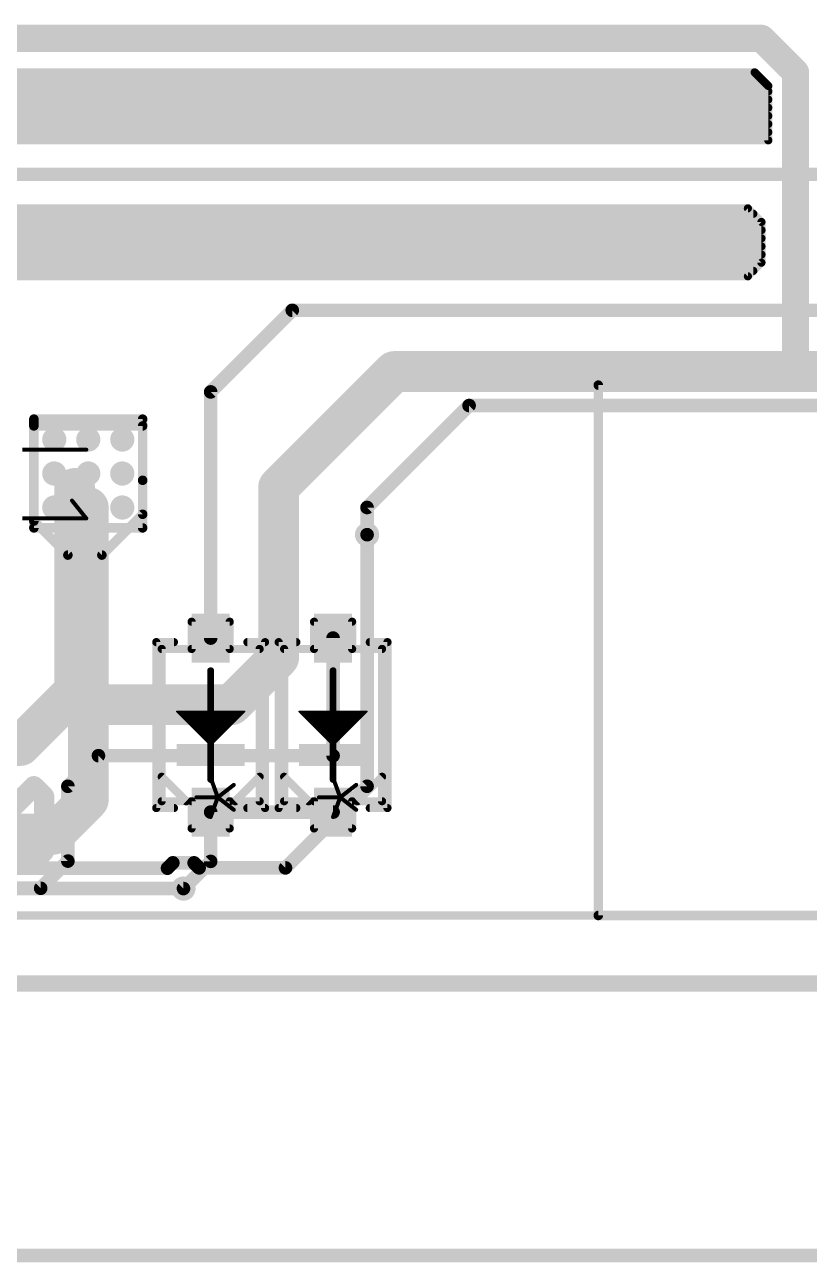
# Model space of a CAD drawing. Extents: x -5 to 103, y -6 to 58.
# Drawn here: x 62.95 to 77.6, y -6.48 to 16.64 of the extents above; entities that cross this region are included whole.
import ezdxf

# ---------------------------------------------------------------- set-up
doc = ezdxf.new("R2010")
doc.units = 0
for name, color, linetype in [('1', 12, 'CONTINUOUS'), ('16', 132, 'CONTINUOUS'), ('18', 110, 'CONTINUOUS'), ('20', 31, 'CONTINUOUS'), ('21', 40, 'CONTINUOUS'), ('23', 53, 'CONTINUOUS'), ('25', 40, 'CONTINUOUS'), ('41', 12, 'CONTINUOUS'), ('51', 254, 'CONTINUOUS')]:
    doc.layers.add(name, color=color, linetype=linetype)

# ---------------------------------------------------------------- blocks, each defined once
blk = doc.blocks.new('RECT')
blk.add_solid([(-0.5, -0.5), (0.5, -0.5), (-0.5, 0.5), (0.5, 0.5)])
blk = doc.blocks.new('ROUNDV')
at = {"const_width": 0.5}
blk.add_lwpolyline([(0, -0.25, 1), (0, 0.25, 1), (0, -0.25)], format="xyb", dxfattribs=at)

msp = doc.modelspace()

# ---------------------------------------------------------------- linework, layer by layer
at = {"layer": '1'}
for points, const_width in [([(49.657, 16.383), (76.708, 16.383)], 0.508), ([(76.708, 16.383), (77.343, 15.748)], 0.508), ([(55.626, 13.843), (78.0225, 13.843)], 0.254), ([(66.421, 9.779), (67.945, 11.303)], 0.254), ([(67.945, 11.303), (78.74, 11.303)], 0.254), ([(67.691, 8.001), (69.85, 10.16)], 0.762), ([(69.85, 10.16), (77.216, 10.16)], 0.762), ([(77.216, 10.16), (79.9421, 10.16)], 0.762), ([(73.66, 0), (73.66, 9.906)], 0.1778), ([(73.66, 9.906), (92.456, 9.906)], 0.1778), ([(66.421, 5.1816), (66.421, 9.779)], 0.254), ([(69.342, 7.62), (71.247, 9.525)], 0.254), ([(71.247, 9.525), (80.518, 9.525)], 0.254), ([(65.151, 9.271), (63.119, 9.271)], 0.1778), ([(63.119, 9.271), (63.119, 9.144)], 0.1778), ([(65.151, 7.239), (65.151, 9.271)], 0.1778), ([(63.119, 9.144), (63.119, 7.239)], 0.1778), ([(63.881, 4.191), (63.881, 7.9756)], 0.762), ([(67.691, 4.8188), (67.691, 8.001)], 0.762), ([(69.342, 7.112), (69.342, 7.62)], 0.254), ([(63.119, 7.239), (65.151, 7.239)], 0.1778), ([(66.8092, 3.937), (67.691, 4.8188)], 0.762), ([(68.707, 5.1816), (68.707, 2.9845)], 0.254), ([(63.627, 3.937), (63.881, 4.191)], 0.762), ([(62.865, 3.175), (63.627, 3.937)], 0.762), ([(63.627, 3.937), (66.8092, 3.937)], 0.762), ([(60.963, 3.175), (62.865, 3.175)], 0.762), ([(63.754, 2.413), (64.3255, 2.9845)], 0.254), ([(64.3255, 2.9845), (68.707, 2.9845)], 0.254), ([(62.484, 1.778), (63.119, 2.413)], 0.381), ([(63.119, 2.413), (63.3095, 2.2225)], 0.381), ([(63.3095, 2.2225), (63.3095, 1.2001)], 0.381), ([(63.754, 2.413), (63.754, 1.016)], 0.254), ([(66.421, 1.9304), (68.707, 1.9304)], 0.254), ([(66.421, 1.9304), (66.421, 1.0104)], 0.254), ([(63.3095, 1.2001), (63.0619, 0.9525)], 0.381), ([(63.0619, 0.9525), (60.5155, 0.9525)], 0.381), ([(63.754, 1.016), (63.246, 0.508)], 0.254), ([(66.421, 1.0104), (65.913, 0.5024)], 0.254), ([(63.246, 0.508), (60.6996, 0.508)], 0.254), ([(101.6, 0), (73.66, 0)], 0.1778), ([(-5.08, -6.35), (102.87, -6.35)], 0.254)]:
    msp.add_lwpolyline(points, dxfattribs=dict(at, const_width=const_width))
for points, const_width in [([(76.7978, 16.4728, 1), (76.6182, 16.2932)], 0.254), ([(76.708, 16.256, 1), (76.708, 16.51)], 0.254), ([(77.2532, 15.6582, 1), (77.4328, 15.8378)], 0.254), ([(67.945, 11.3665, 1), (67.945, 11.2395)], 0.127), ([(67.9899, 11.2581, 1), (67.9001, 11.3479)], 0.127), ([(69.85, 10.3505, 1), (69.85, 9.9695)], 0.381), ([(69.9847, 10.0253, 1), (69.7153, 10.2947)], 0.381), ([(77.216, 10.3505, 1), (77.216, 9.9695)], 0.381), ([(77.216, 9.9695, 1), (77.216, 10.3505)], 0.381), ([(73.7044, 9.906, 1), (73.6155, 9.906)], 0.0889), ([(73.66, 9.9505, 1), (73.66, 9.8616)], 0.0889), ([(66.4845, 9.779, 1), (66.3575, 9.779)], 0.127), ([(66.3761, 9.8239, 1), (66.4659, 9.7341)], 0.127), ([(71.247, 9.5885, 1), (71.247, 9.4615)], 0.127), ([(71.2919, 9.4801, 1), (71.2021, 9.5699)], 0.127), ([(63.119, 9.3155, 1), (63.119, 9.2266)], 0.0889), ([(63.1634, 9.271, 1), (63.0746, 9.271)], 0.0889), ([(65.1954, 9.271, 1), (65.1065, 9.271)], 0.0889), ([(65.151, 9.2266, 1), (65.151, 9.3155)], 0.0889), ([(63.1634, 9.144, 1), (63.0746, 9.144)], 0.0889), ([(63.0746, 9.144, 1), (63.1634, 9.144)], 0.0889), ([(64.0715, 7.9756, 1), (63.6905, 7.9756)], 0.381), ([(67.8815, 8.001, 1), (67.5005, 8.001)], 0.381), ([(67.5563, 8.1357, 1), (67.8257, 7.8663)], 0.381), ([(69.4055, 7.62, 1), (69.2785, 7.62)], 0.127), ([(69.2971, 7.6649, 1), (69.3869, 7.5751)], 0.127), ([(63.119, 7.2835, 1), (63.119, 7.1946)], 0.0889), ([(63.0746, 7.239, 1), (63.1634, 7.239)], 0.0889), ([(65.1065, 7.239, 1), (65.1954, 7.239)], 0.0889), ([(65.151, 7.1946, 1), (65.151, 7.2835)], 0.0889), ([(69.2785, 7.112, 1), (69.4055, 7.112)], 0.127), ([(66.3575, 5.1816, 1), (66.4845, 5.1816)], 0.127), ([(67.8257, 4.6841, 1), (67.5563, 4.9535)], 0.381), ([(68.7705, 5.1816, 1), (68.6435, 5.1816)], 0.127), ([(67.5005, 4.8188, 1), (67.8815, 4.8188)], 0.381), ([(64.0157, 4.0563, 1), (63.7463, 4.3257)], 0.381), ([(63.627, 4.1275, 1), (63.627, 3.7465)], 0.381), ([(63.4923, 4.0717, 1), (63.7617, 3.8023)], 0.381), ([(63.7617, 3.8023, 1), (63.4923, 4.0717)], 0.381), ([(63.6905, 4.191, 1), (64.0715, 4.191)], 0.381), ([(66.6745, 4.0717, 1), (66.9439, 3.8023)], 0.381), ([(66.8092, 3.7465, 1), (66.8092, 4.1275)], 0.381), ([(62.7303, 3.3097, 1), (62.9997, 3.0403)], 0.381), ([(62.865, 2.9845, 1), (62.865, 3.3655)], 0.381), ([(64.3255, 3.048, 1), (64.3255, 2.921)], 0.127), ([(64.3704, 2.9396, 1), (64.2806, 3.0294)], 0.127), ([(68.6435, 2.9845, 1), (68.7705, 2.9845)], 0.127), ([(68.707, 2.921, 1), (68.707, 3.048)], 0.127), ([(63.1864, 2.4804, 1), (63.0516, 2.3456)], 0.1905), ([(63.1864, 2.3456, 1), (63.0516, 2.4804)], 0.1905), ([(63.4047, 2.2225, 1), (63.2142, 2.2225)], 0.1905), ([(63.2421, 2.1551, 1), (63.3769, 2.2899)], 0.1905), ([(63.8175, 2.413, 1), (63.6905, 2.413)], 0.127), ([(63.7091, 2.4579, 1), (63.7989, 2.3681)], 0.127), ([(66.421, 1.9939, 1), (66.421, 1.8669)], 0.127), ([(66.4845, 1.9304, 1), (66.3575, 1.9304)], 0.127), ([(68.707, 1.8669, 1), (68.707, 1.9939)], 0.127), ([(63.3769, 1.1328, 1), (63.2421, 1.2675)], 0.1905), ([(63.2142, 1.2001, 1), (63.4047, 1.2001)], 0.1905), ([(62.9945, 1.0199, 1), (63.1292, 0.8851)], 0.1905), ([(63.0619, 0.8573, 1), (63.0619, 1.0477)], 0.1905), ([(63.6905, 1.016, 1), (63.8175, 1.016)], 0.127), ([(63.7989, 0.9711, 1), (63.7091, 1.0609)], 0.127), ([(66.3575, 1.0104, 1), (66.4845, 1.0104)], 0.127), ([(66.4659, 0.9655, 1), (66.3761, 1.0553)], 0.127), ([(63.2011, 0.5529, 1), (63.2909, 0.4631)], 0.127), ([(63.246, 0.4445, 1), (63.246, 0.5715)], 0.127), ([(65.8681, 0.5473, 1), (65.9579, 0.4575)], 0.127), ([(73.66, 0.0445, 1), (73.66, -0.0445)], 0.0889), ([(73.6155, 0, 1), (73.7044, 0)], 0.0889)]:
    msp.add_lwpolyline(points, format="xyb", dxfattribs=dict(at, const_width=const_width))
at = {"layer": '16'}
for points, const_width in [([(77.343, 15.748), (77.343, 10.287)], 0.508), ([(77.343, 10.287), (77.216, 10.16)], 0.508), ([(63.119, 9.144), (63.119, 7.366)], 0.1778), ([(65.151, 9.144), (63.119, 9.144)], 0.1778), ([(65.151, 8.128), (65.151, 9.144)], 0.1778), ([(65.151, 7.493), (65.151, 8.128)], 0.1778), ([(64.135, 7.62), (64.135, 2.159)], 0.762), ([(63.119, 7.366), (63.754, 6.731)], 0.1778), ([(64.389, 6.731), (65.151, 7.493)], 0.1778), ([(69.342, 2.413), (69.342, 7.112)], 0.254), ([(63.754, 6.731), (64.389, 6.731)], 0.1778), ([(64.135, 2.159), (63.4944, 1.5184)], 0.762), ([(67.818, 0.889), (69.342, 2.413)], 0.254), ([(63.4944, 1.5184), (39.9311, 1.5184)], 0.762), ([(39.6681, 0.8834), (65.6149, 0.8834)], 0.254), ([(65.6149, 0.8834), (65.7141, 0.9826)], 0.254), ([(65.7141, 0.9826), (66.1119, 0.9826)], 0.254), ([(66.1119, 0.9826), (66.2055, 0.889)], 0.254), ([(66.2055, 0.889), (67.818, 0.889)], 0.254), ([(65.913, 0.5024), (39.37, 0.5024)], 0.254), ([(-1.27, -1.27), (100.33, -1.27)], 0.3048)]:
    msp.add_lwpolyline(points, dxfattribs=dict(at, const_width=const_width))
for points, const_width in [([(77.47, 15.748, 1), (77.216, 15.748)], 0.254), ([(77.216, 10.287, 1), (77.47, 10.287)], 0.254), ([(77.4328, 10.1972, 1), (77.2532, 10.3768)], 0.254), ([(77.1262, 10.2498, 1), (77.3058, 10.0702)], 0.254), ([(63.1634, 9.144, 1), (63.0746, 9.144)], 0.0889), ([(63.119, 9.1884, 1), (63.119, 9.0996)], 0.0889), ([(65.1954, 9.144, 1), (65.1065, 9.144)], 0.0889), ([(65.151, 9.0996, 1), (65.151, 9.1884)], 0.0889), ([(65.1954, 8.128, 1), (65.1065, 8.128)], 0.0889), ([(65.1065, 8.128, 1), (65.1954, 8.128)], 0.0889), ([(64.3255, 7.62, 1), (63.9445, 7.62)], 0.381), ([(63.1504, 7.3974, 1), (63.0876, 7.3346)], 0.0889), ([(63.0746, 7.366, 1), (63.1634, 7.366)], 0.0889), ([(65.1065, 7.493, 1), (65.1954, 7.493)], 0.0889), ([(65.1824, 7.4616, 1), (65.1196, 7.5244)], 0.0889), ([(69.4055, 7.112, 1), (69.2785, 7.112)], 0.127), ([(63.754, 6.7755, 1), (63.754, 6.6866)], 0.0889), ([(63.7226, 6.6996, 1), (63.7854, 6.7624)], 0.0889), ([(64.3576, 6.7624, 1), (64.4204, 6.6996)], 0.0889), ([(64.389, 6.6866, 1), (64.389, 6.7755)], 0.0889), ([(63.9445, 2.159, 1), (64.3255, 2.159)], 0.381), ([(64.2697, 2.0243, 1), (64.0003, 2.2937)], 0.381), ([(69.2785, 2.413, 1), (69.4055, 2.413)], 0.127), ([(69.3869, 2.3681, 1), (69.2971, 2.4579)], 0.127), ([(63.4944, 1.3279, 1), (63.4944, 1.7089)], 0.381), ([(63.3597, 1.6531, 1), (63.6291, 1.3837)], 0.381), ([(65.57, 0.9283, 1), (65.6598, 0.8385)], 0.127), ([(65.6149, 0.8199, 1), (65.6149, 0.9469)], 0.127), ([(65.7141, 1.0461, 1), (65.7141, 0.9191)], 0.127), ([(65.759, 0.9377, 1), (65.6692, 1.0275)], 0.127), ([(66.1568, 1.0275, 1), (66.067, 0.9377)], 0.127), ([(66.1119, 0.9191, 1), (66.1119, 1.0461)], 0.127), ([(66.2055, 0.9525, 1), (66.2055, 0.8255)], 0.127), ([(66.1606, 0.8441, 1), (66.2504, 0.9339)], 0.127), ([(67.7731, 0.9339, 1), (67.8629, 0.8441)], 0.127), ([(67.818, 0.8255, 1), (67.818, 0.9525)], 0.127), ([(65.913, 0.4389, 1), (65.913, 0.5659)], 0.127)]:
    msp.add_lwpolyline(points, format="xyb", dxfattribs=dict(at, const_width=const_width))
at = {"layer": '20', "const_width": 0.1524}
msp.add_lwpolyline([(5, 0), (95, 0)], dxfattribs=at)
at = {"layer": '21'}
for points, const_width in [([(65.405, 5.1054), (65.405, 2.0066)], 0.1524), ([(65.7352, 5.1054), (65.405, 5.1054)], 0.1524), ([(67.437, 5.1054), (67.1068, 5.1054)], 0.1524), ([(67.437, 2.0066), (67.437, 5.1054)], 0.1524), ([(67.691, 5.1054), (67.691, 2.0066)], 0.1524), ([(68.0212, 5.1054), (67.691, 5.1054)], 0.1524), ([(69.723, 5.1054), (69.3928, 5.1054)], 0.1524), ([(69.723, 2.0066), (69.723, 5.1054)], 0.1524), ([(66.421, 4.572), (66.421, 2.54)], 0.127), ([(68.707, 4.572), (68.707, 2.54)], 0.127), ([(66.421, 3.175), (65.786, 3.81)], 0.0254), ([(65.786, 3.81), (67.056, 3.81)], 0.0254), ([(65.8114, 3.7846), (67.0306, 3.7846)], 0.0254), ([(65.8368, 3.7592), (67.0052, 3.7592)], 0.0254), ([(65.8622, 3.7338), (66.9798, 3.7338)], 0.0254), ([(65.8876, 3.7084), (66.9544, 3.7084)], 0.0254), ([(67.056, 3.81), (66.421, 3.175)], 0.0254), ([(68.707, 3.175), (68.072, 3.81)], 0.0254), ([(68.072, 3.81), (69.342, 3.81)], 0.0254), ([(68.0974, 3.7846), (69.3166, 3.7846)], 0.0254), ([(68.1228, 3.7592), (69.2912, 3.7592)], 0.0254), ([(68.1482, 3.7338), (69.2658, 3.7338)], 0.0254), ([(68.1736, 3.7084), (69.2404, 3.7084)], 0.0254), ([(69.342, 3.81), (68.707, 3.175)], 0.0254), ([(65.913, 3.683), (66.929, 3.683)], 0.0254), ([(65.9384, 3.6576), (66.9036, 3.6576)], 0.0254), ([(65.9638, 3.6322), (66.8782, 3.6322)], 0.0254), ([(65.9892, 3.6068), (66.8528, 3.6068)], 0.0254), ([(66.0146, 3.5814), (66.8274, 3.5814)], 0.0254), ([(66.04, 3.556), (66.802, 3.556)], 0.0254), ([(66.0654, 3.5306), (66.7766, 3.5306)], 0.0254), ([(66.0908, 3.5052), (66.7512, 3.5052)], 0.0254), ([(66.1162, 3.4798), (66.7258, 3.4798)], 0.0254), ([(68.199, 3.683), (69.215, 3.683)], 0.0254), ([(68.2244, 3.6576), (69.1896, 3.6576)], 0.0254), ([(68.2498, 3.6322), (69.1642, 3.6322)], 0.0254), ([(68.2752, 3.6068), (69.1388, 3.6068)], 0.0254), ([(68.3006, 3.5814), (69.1134, 3.5814)], 0.0254), ([(68.326, 3.556), (69.088, 3.556)], 0.0254), ([(68.3514, 3.5306), (69.0626, 3.5306)], 0.0254), ([(68.3768, 3.5052), (69.0372, 3.5052)], 0.0254), ([(68.4022, 3.4798), (69.0118, 3.4798)], 0.0254), ([(66.1416, 3.4544), (66.7004, 3.4544)], 0.0254), ([(66.167, 3.429), (66.675, 3.429)], 0.0254), ([(66.1924, 3.4036), (66.6496, 3.4036)], 0.0254), ([(66.2178, 3.3782), (66.6242, 3.3782)], 0.0254), ([(66.2432, 3.3528), (66.5988, 3.3528)], 0.0254), ([(66.2686, 3.3274), (66.5734, 3.3274)], 0.0254), ([(66.294, 3.302), (66.548, 3.302)], 0.0254), ([(66.3194, 3.2766), (66.5226, 3.2766)], 0.0254), ([(66.3448, 3.2512), (66.4972, 3.2512)], 0.0254), ([(66.3702, 3.2258), (66.4718, 3.2258)], 0.0254), ([(68.4276, 3.4544), (68.9864, 3.4544)], 0.0254), ([(68.453, 3.429), (68.961, 3.429)], 0.0254), ([(68.4784, 3.4036), (68.9356, 3.4036)], 0.0254), ([(68.5038, 3.3782), (68.9102, 3.3782)], 0.0254), ([(68.5292, 3.3528), (68.8848, 3.3528)], 0.0254), ([(68.5546, 3.3274), (68.8594, 3.3274)], 0.0254), ([(68.58, 3.302), (68.834, 3.302)], 0.0254), ([(68.6054, 3.2766), (68.8086, 3.2766)], 0.0254), ([(68.6308, 3.2512), (68.7832, 3.2512)], 0.0254), ([(68.6562, 3.2258), (68.7578, 3.2258)], 0.0254), ([(66.3956, 3.2004), (66.4464, 3.2004)], 0.0254), ([(68.6816, 3.2004), (68.7324, 3.2004)], 0.0254), ([(65.405, 2.0066), (65.7352, 2.0066)], 0.1524), ([(67.1068, 2.0066), (67.437, 2.0066)], 0.1524), ([(67.691, 2.0066), (68.0212, 2.0066)], 0.1524), ([(69.3928, 2.0066), (69.723, 2.0066)], 0.1524)]:
    msp.add_lwpolyline(points, dxfattribs=dict(at, const_width=const_width))
for points, const_width in [([(65.4431, 5.1054, 1), (65.3669, 5.1054)], 0.0762), ([(65.405, 5.1435, 1), (65.405, 5.0673)], 0.0762), ([(65.7352, 5.0673, 1), (65.7352, 5.1435)], 0.0762), ([(67.1068, 5.1435, 1), (67.1068, 5.0673)], 0.0762), ([(67.4751, 5.1054, 1), (67.3989, 5.1054)], 0.0762), ([(67.437, 5.0673, 1), (67.437, 5.1435)], 0.0762), ([(67.7291, 5.1054, 1), (67.6529, 5.1054)], 0.0762), ([(67.691, 5.1435, 1), (67.691, 5.0673)], 0.0762), ([(68.0212, 5.0673, 1), (68.0212, 5.1435)], 0.0762), ([(69.3928, 5.1435, 1), (69.3928, 5.0673)], 0.0762), ([(69.7611, 5.1054, 1), (69.6849, 5.1054)], 0.0762), ([(69.723, 5.0673, 1), (69.723, 5.1435)], 0.0762), ([(66.4528, 4.572, 1), (66.3893, 4.572)], 0.0635), ([(68.7388, 4.572, 1), (68.6753, 4.572)], 0.0635), ([(65.7905, 3.8145, 1), (65.7815, 3.8055)], 0.0127), ([(65.786, 3.8163, 1), (65.786, 3.8037)], 0.0127), ([(65.8114, 3.791, 1), (65.8114, 3.7783)], 0.0127), ([(65.8368, 3.7656, 1), (65.8368, 3.7529)], 0.0127), ([(65.8622, 3.7401, 1), (65.8622, 3.7275)], 0.0127), ([(65.8876, 3.7147, 1), (65.8876, 3.7021)], 0.0127), ([(66.9544, 3.7021, 1), (66.9544, 3.7147)], 0.0127), ([(66.9798, 3.7275, 1), (66.9798, 3.7401)], 0.0127), ([(67.0052, 3.7529, 1), (67.0052, 3.7656)], 0.0127), ([(67.0306, 3.7783, 1), (67.0306, 3.791)], 0.0127), ([(67.0605, 3.8055, 1), (67.0515, 3.8145)], 0.0127), ([(67.056, 3.8037, 1), (67.056, 3.8163)], 0.0127), ([(68.0765, 3.8145, 1), (68.0675, 3.8055)], 0.0127), ([(68.072, 3.8163, 1), (68.072, 3.8037)], 0.0127), ([(68.0974, 3.791, 1), (68.0974, 3.7783)], 0.0127), ([(68.1228, 3.7656, 1), (68.1228, 3.7529)], 0.0127), ([(68.1482, 3.7401, 1), (68.1482, 3.7275)], 0.0127), ([(68.1736, 3.7147, 1), (68.1736, 3.7021)], 0.0127), ([(69.2404, 3.7021, 1), (69.2404, 3.7147)], 0.0127), ([(69.2658, 3.7275, 1), (69.2658, 3.7401)], 0.0127), ([(69.2912, 3.7529, 1), (69.2912, 3.7656)], 0.0127), ([(69.3166, 3.7783, 1), (69.3166, 3.791)], 0.0127), ([(69.3465, 3.8055, 1), (69.3375, 3.8145)], 0.0127), ([(69.342, 3.8037, 1), (69.342, 3.8163)], 0.0127), ([(65.913, 3.6894, 1), (65.913, 3.6767)], 0.0127), ([(65.9384, 3.6639, 1), (65.9384, 3.6513)], 0.0127), ([(65.9638, 3.6385, 1), (65.9638, 3.6259)], 0.0127), ([(65.9892, 3.6132, 1), (65.9892, 3.6005)], 0.0127), ([(66.0146, 3.5878, 1), (66.0146, 3.5751)], 0.0127), ([(66.04, 3.5623, 1), (66.04, 3.5497)], 0.0127), ([(66.0654, 3.537, 1), (66.0654, 3.5243)], 0.0127), ([(66.0908, 3.5116, 1), (66.0908, 3.4989)], 0.0127), ([(66.1162, 3.4861, 1), (66.1162, 3.4735)], 0.0127), ([(66.7258, 3.4735, 1), (66.7258, 3.4861)], 0.0127), ([(66.7512, 3.4989, 1), (66.7512, 3.5116)], 0.0127), ([(66.7766, 3.5243, 1), (66.7766, 3.537)], 0.0127), ([(66.802, 3.5497, 1), (66.802, 3.5623)], 0.0127), ([(66.8274, 3.5751, 1), (66.8274, 3.5878)], 0.0127), ([(66.8528, 3.6005, 1), (66.8528, 3.6132)], 0.0127), ([(66.8782, 3.6259, 1), (66.8782, 3.6385)], 0.0127), ([(66.9036, 3.6513, 1), (66.9036, 3.6639)], 0.0127), ([(66.929, 3.6767, 1), (66.929, 3.6894)], 0.0127), ([(68.199, 3.6894, 1), (68.199, 3.6767)], 0.0127), ([(68.2244, 3.6639, 1), (68.2244, 3.6513)], 0.0127), ([(68.2498, 3.6385, 1), (68.2498, 3.6259)], 0.0127), ([(68.2752, 3.6132, 1), (68.2752, 3.6005)], 0.0127), ([(68.3006, 3.5878, 1), (68.3006, 3.5751)], 0.0127), ([(68.326, 3.5623, 1), (68.326, 3.5497)], 0.0127), ([(68.3514, 3.537, 1), (68.3514, 3.5243)], 0.0127), ([(68.3768, 3.5116, 1), (68.3768, 3.4989)], 0.0127), ([(68.4022, 3.4861, 1), (68.4022, 3.4735)], 0.0127), ([(69.0118, 3.4735, 1), (69.0118, 3.4861)], 0.0127), ([(69.0372, 3.4989, 1), (69.0372, 3.5116)], 0.0127), ([(69.0626, 3.5243, 1), (69.0626, 3.537)], 0.0127), ([(69.088, 3.5497, 1), (69.088, 3.5623)], 0.0127), ([(69.1134, 3.5751, 1), (69.1134, 3.5878)], 0.0127), ([(69.1388, 3.6005, 1), (69.1388, 3.6132)], 0.0127), ([(69.1642, 3.6259, 1), (69.1642, 3.6385)], 0.0127), ([(69.1896, 3.6513, 1), (69.1896, 3.6639)], 0.0127), ([(69.215, 3.6767, 1), (69.215, 3.6894)], 0.0127), ([(66.1416, 3.4607, 1), (66.1416, 3.4481)], 0.0127), ([(66.167, 3.4354, 1), (66.167, 3.4227)], 0.0127), ([(66.1924, 3.4099, 1), (66.1924, 3.3973)], 0.0127), ([(66.2178, 3.3845, 1), (66.2178, 3.3719)], 0.0127), ([(66.2432, 3.3592, 1), (66.2432, 3.3465)], 0.0127), ([(66.2686, 3.3338, 1), (66.2686, 3.3211)], 0.0127), ([(66.294, 3.3083, 1), (66.294, 3.2957)], 0.0127), ([(66.3194, 3.283, 1), (66.3194, 3.2703)], 0.0127), ([(66.3448, 3.2576, 1), (66.3448, 3.2449)], 0.0127), ([(66.3702, 3.2321, 1), (66.3702, 3.2195)], 0.0127), ([(66.4718, 3.2195, 1), (66.4718, 3.2321)], 0.0127), ([(66.4972, 3.2449, 1), (66.4972, 3.2576)], 0.0127), ([(66.5226, 3.2703, 1), (66.5226, 3.283)], 0.0127), ([(66.548, 3.2957, 1), (66.548, 3.3083)], 0.0127), ([(66.5734, 3.3211, 1), (66.5734, 3.3338)], 0.0127), ([(66.5988, 3.3465, 1), (66.5988, 3.3592)], 0.0127), ([(66.6242, 3.3719, 1), (66.6242, 3.3845)], 0.0127), ([(66.6496, 3.3973, 1), (66.6496, 3.4099)], 0.0127), ([(66.675, 3.4227, 1), (66.675, 3.4354)], 0.0127), ([(66.7004, 3.4481, 1), (66.7004, 3.4607)], 0.0127), ([(68.4276, 3.4607, 1), (68.4276, 3.4481)], 0.0127), ([(68.453, 3.4354, 1), (68.453, 3.4227)], 0.0127), ([(68.4784, 3.4099, 1), (68.4784, 3.3973)], 0.0127), ([(68.5038, 3.3845, 1), (68.5038, 3.3719)], 0.0127), ([(68.5292, 3.3592, 1), (68.5292, 3.3465)], 0.0127), ([(68.5546, 3.3338, 1), (68.5546, 3.3211)], 0.0127), ([(68.58, 3.3083, 1), (68.58, 3.2957)], 0.0127), ([(68.6054, 3.283, 1), (68.6054, 3.2703)], 0.0127), ([(68.6308, 3.2576, 1), (68.6308, 3.2449)], 0.0127), ([(68.6562, 3.2321, 1), (68.6562, 3.2195)], 0.0127), ([(68.7578, 3.2195, 1), (68.7578, 3.2321)], 0.0127), ([(68.7832, 3.2449, 1), (68.7832, 3.2576)], 0.0127), ([(68.8086, 3.2703, 1), (68.8086, 3.283)], 0.0127), ([(68.834, 3.2957, 1), (68.834, 3.3083)], 0.0127), ([(68.8594, 3.3211, 1), (68.8594, 3.3338)], 0.0127), ([(68.8848, 3.3465, 1), (68.8848, 3.3592)], 0.0127), ([(68.9102, 3.3719, 1), (68.9102, 3.3845)], 0.0127), ([(68.9356, 3.3973, 1), (68.9356, 3.4099)], 0.0127), ([(68.961, 3.4227, 1), (68.961, 3.4354)], 0.0127), ([(68.9864, 3.4481, 1), (68.9864, 3.4607)], 0.0127), ([(66.3956, 3.2067, 1), (66.3956, 3.1941)], 0.0127), ([(66.4165, 3.1795, 1), (66.4255, 3.1705)], 0.0127), ([(66.4165, 3.1705, 1), (66.4255, 3.1795)], 0.0127), ([(66.4464, 3.1941, 1), (66.4464, 3.2067)], 0.0127), ([(68.6816, 3.2067, 1), (68.6816, 3.1941)], 0.0127), ([(68.7025, 3.1795, 1), (68.7115, 3.1705)], 0.0127), ([(68.7025, 3.1705, 1), (68.7115, 3.1795)], 0.0127), ([(68.7324, 3.1941, 1), (68.7324, 3.2067)], 0.0127), ([(66.3893, 2.54, 1), (66.4528, 2.54)], 0.0635), ([(68.6753, 2.54, 1), (68.7388, 2.54)], 0.0635), ([(65.405, 2.0447, 1), (65.405, 1.9685)], 0.0762), ([(65.7352, 1.9685, 1), (65.7352, 2.0447)], 0.0762), ([(67.1068, 2.0447, 1), (67.1068, 1.9685)], 0.0762), ([(67.437, 1.9685, 1), (67.437, 2.0447)], 0.0762), ([(67.691, 2.0447, 1), (67.691, 1.9685)], 0.0762), ([(68.0212, 1.9685, 1), (68.0212, 2.0447)], 0.0762), ([(69.3928, 2.0447, 1), (69.3928, 1.9685)], 0.0762), ([(69.723, 1.9685, 1), (69.723, 2.0447)], 0.0762), ([(65.3669, 2.0066, 1), (65.4431, 2.0066)], 0.0762), ([(67.3989, 2.0066, 1), (67.4751, 2.0066)], 0.0762), ([(67.6529, 2.0066, 1), (67.7291, 2.0066)], 0.0762), ([(69.6849, 2.0066, 1), (69.7611, 2.0066)], 0.0762)]:
    msp.add_lwpolyline(points, format="xyb", dxfattribs=dict(at, const_width=const_width))
at = {"layer": '23'}
for p in [(66.421, 3.556), (68.707, 3.556)]:
    msp.add_point(p, dxfattribs=at)
at = {"layer": '25', "const_width": 0.0762}
for points in [[(64.0969, 8.6995), (62.9031, 8.6995)], [(63.8316, 7.749), (64.0969, 7.4174)], [(64.0969, 7.4174), (62.9031, 7.4174)]]:
    msp.add_lwpolyline(points, dxfattribs=at)
at = {"layer": '25', "const_width": 0.0381}
for points in [[(64.0969, 8.6805, 1), (64.0969, 8.7186)], [(63.8465, 7.7609, 1), (63.8167, 7.7371)], [(64.082, 7.4055, 1), (64.1118, 7.4293)], [(64.0969, 7.3983, 1), (64.0969, 7.4364)]]:
    msp.add_lwpolyline(points, format="xyb", dxfattribs=at)
at = {"layer": '41', "const_width": 0.1524}
for points in [[(49.657, 15.748), (76.581, 15.748)], [(49.657, 15.6972), (76.6318, 15.6972)], [(76.581, 15.748), (76.708, 15.621)], [(49.657, 15.5448), (76.7842, 15.5448)], [(76.708, 15.621), (76.835, 15.494)], [(76.835, 15.494), (76.835, 14.478)], [(49.657, 15.3924), (76.835, 15.3924)], [(49.657, 15.24), (76.835, 15.24)], [(49.657, 15.0876), (76.835, 15.0876)], [(49.657, 14.9352), (76.835, 14.9352)], [(49.657, 14.7828), (76.835, 14.7828)], [(49.7586, 14.6304), (76.835, 14.6304)], [(76.835, 14.478), (49.911, 14.478)], [(49.911, 14.478), (76.835, 14.478)], [(76.454, 13.208), (55.499, 13.208)], [(55.499, 13.1064), (76.5556, 13.1064)], [(76.708, 12.954), (76.454, 13.208)], [(55.499, 12.954), (76.708, 12.954)], [(76.708, 12.192), (76.708, 12.954)], [(55.499, 12.8016), (76.708, 12.8016)], [(55.499, 12.6492), (76.708, 12.6492)], [(55.499, 12.4968), (76.708, 12.4968)], [(55.499, 12.3444), (76.708, 12.3444)], [(55.499, 12.192), (76.708, 12.192)], [(76.454, 11.938), (76.708, 12.192)], [(55.5244, 12.0396), (76.5556, 12.0396)], [(55.626, 11.938), (76.454, 11.938)]]:
    msp.add_lwpolyline(points, dxfattribs=at)
at = {"layer": '41', "const_width": 0.0762}
for points in [[(76.6079, 15.7749, 1), (76.5541, 15.7211)], [(76.581, 15.7099, 1), (76.581, 15.7861)], [(76.6318, 15.6591, 1), (76.6318, 15.7353)], [(76.7349, 15.6479, 1), (76.6811, 15.5941)], [(76.6811, 15.5941, 1), (76.7349, 15.6479)], [(76.7842, 15.5067, 1), (76.7842, 15.5829)], [(76.8731, 15.494, 1), (76.7969, 15.494)], [(76.8081, 15.4671, 1), (76.8619, 15.5209)], [(76.835, 15.3543, 1), (76.835, 15.4305)], [(76.835, 15.2019, 1), (76.835, 15.2781)], [(76.835, 15.0495, 1), (76.835, 15.1257)], [(76.835, 14.8971, 1), (76.835, 14.9733)], [(76.835, 14.7447, 1), (76.835, 14.8209)], [(76.835, 14.5923, 1), (76.835, 14.6685)], [(76.7969, 14.478, 1), (76.8731, 14.478)], [(76.835, 14.4399, 1), (76.835, 14.5161)], [(76.835, 14.4399, 1), (76.835, 14.5161)], [(76.4809, 13.2349, 1), (76.4271, 13.1811)], [(76.454, 13.1699, 1), (76.454, 13.2461)], [(76.5556, 13.0683, 1), (76.5556, 13.1445)], [(76.7461, 12.954, 1), (76.6699, 12.954)], [(76.6811, 12.9271, 1), (76.7349, 12.9809)], [(76.708, 12.9159, 1), (76.708, 12.9921)], [(76.708, 12.7635, 1), (76.708, 12.8397)], [(76.708, 12.6111, 1), (76.708, 12.6873)], [(76.708, 12.4587, 1), (76.708, 12.5349)], [(76.7349, 12.1651, 1), (76.6811, 12.2189)], [(76.708, 12.3063, 1), (76.708, 12.3825)], [(76.708, 12.1539, 1), (76.708, 12.2301)], [(76.5556, 12.0015, 1), (76.5556, 12.0777)], [(76.6699, 12.192, 1), (76.7461, 12.192)], [(76.4271, 11.9649, 1), (76.4809, 11.9111)], [(76.454, 11.8999, 1), (76.454, 11.9761)]]:
    msp.add_lwpolyline(points, format="xyb", dxfattribs=at)
at = {"layer": '51'}
for points, const_width in [([(66.7766, 5.4864), (66.0654, 5.4864)], 0.1524), ([(66.0654, 5.4864), (66.0654, 4.9784)], 0.1524), ([(66.7766, 4.9784), (66.7766, 5.4864)], 0.1524), ([(69.0626, 5.4864), (68.3514, 5.4864)], 0.1524), ([(68.3514, 5.4864), (68.3514, 4.9784)], 0.1524), ([(69.0626, 4.9784), (69.0626, 5.4864)], 0.1524), ([(67.3354, 4.9784), (65.5066, 4.9784)], 0.1524), ([(65.5066, 4.9784), (65.5066, 2.1336)], 0.1524), ([(66.0654, 4.9784), (66.7766, 4.9784)], 0.1524), ([(67.3354, 2.1336), (67.3354, 4.9784)], 0.1524), ([(69.6214, 4.9784), (67.7926, 4.9784)], 0.1524), ([(67.7926, 4.9784), (67.7926, 2.1336)], 0.1524), ([(68.3514, 4.9784), (69.0626, 4.9784)], 0.1524), ([(69.6214, 2.1336), (69.6214, 4.9784)], 0.1524), ([(65.9638, 2.1336), (65.5066, 2.5908)], 0.1524), ([(66.5536, 2.2063), (66.421, 2.571)], 0.0762), ([(66.8782, 2.1336), (67.3354, 2.5908)], 0.1524), ([(68.2498, 2.1336), (67.7926, 2.5908)], 0.1524), ([(68.8396, 2.2063), (68.707, 2.571)], 0.0762), ([(69.1642, 2.1336), (69.6214, 2.5908)], 0.1524), ([(66.5536, 2.2063), (66.8521, 2.4384)], 0.0762), ([(68.8396, 2.2063), (69.1381, 2.4384)], 0.0762), ([(65.5066, 2.1336), (67.3354, 2.1336)], 0.1524), ([(66.7766, 2.1336), (66.0654, 2.1336)], 0.1524), ([(66.0654, 2.1336), (66.0654, 1.6256)], 0.1524), ([(66.1557, 2.2063), (66.5536, 2.2063)], 0.0762), ([(66.5536, 2.2063), (66.421, 1.8415)], 0.0762), ([(66.8521, 1.9741), (66.5536, 2.2063)], 0.0762), ([(66.7766, 1.6256), (66.7766, 2.1336)], 0.1524), ([(67.7926, 2.1336), (69.6214, 2.1336)], 0.1524), ([(69.0626, 2.1336), (68.3514, 2.1336)], 0.1524), ([(68.3514, 2.1336), (68.3514, 1.6256)], 0.1524), ([(68.4417, 2.2063), (68.8396, 2.2063)], 0.0762), ([(68.8396, 2.2063), (68.707, 1.8415)], 0.0762), ([(69.1381, 1.9741), (68.8396, 2.2063)], 0.0762), ([(69.0626, 1.6256), (69.0626, 2.1336)], 0.1524), ([(66.0654, 1.6256), (66.7766, 1.6256)], 0.1524), ([(68.3514, 1.6256), (69.0626, 1.6256)], 0.1524)]:
    msp.add_lwpolyline(points, dxfattribs=dict(at, const_width=const_width))
for points, const_width in [([(66.0654, 5.5245, 1), (66.0654, 5.4483)], 0.0762), ([(66.1035, 5.4864, 1), (66.0273, 5.4864)], 0.0762), ([(66.8147, 5.4864, 1), (66.7385, 5.4864)], 0.0762), ([(66.7766, 5.4483, 1), (66.7766, 5.5245)], 0.0762), ([(68.3514, 5.5245, 1), (68.3514, 5.4483)], 0.0762), ([(68.3895, 5.4864, 1), (68.3133, 5.4864)], 0.0762), ([(69.1007, 5.4864, 1), (69.0245, 5.4864)], 0.0762), ([(69.0626, 5.4483, 1), (69.0626, 5.5245)], 0.0762), ([(65.5066, 5.0165, 1), (65.5066, 4.9403)], 0.0762), ([(65.5447, 4.9784, 1), (65.4685, 4.9784)], 0.0762), ([(66.0654, 5.0165, 1), (66.0654, 4.9403)], 0.0762), ([(66.0273, 4.9784, 1), (66.1035, 4.9784)], 0.0762), ([(66.7385, 4.9784, 1), (66.8147, 4.9784)], 0.0762), ([(66.7766, 4.9403, 1), (66.7766, 5.0165)], 0.0762), ([(67.3735, 4.9784, 1), (67.2973, 4.9784)], 0.0762), ([(67.3354, 4.9403, 1), (67.3354, 5.0165)], 0.0762), ([(67.7926, 5.0165, 1), (67.7926, 4.9403)], 0.0762), ([(67.8307, 4.9784, 1), (67.7545, 4.9784)], 0.0762), ([(68.3514, 5.0165, 1), (68.3514, 4.9403)], 0.0762), ([(68.3133, 4.9784, 1), (68.3895, 4.9784)], 0.0762), ([(69.0245, 4.9784, 1), (69.1007, 4.9784)], 0.0762), ([(69.0626, 4.9403, 1), (69.0626, 5.0165)], 0.0762), ([(69.6595, 4.9784, 1), (69.5833, 4.9784)], 0.0762), ([(69.6214, 4.9403, 1), (69.6214, 5.0165)], 0.0762), ([(65.5335, 2.6177, 1), (65.4797, 2.5639)], 0.0762), ([(66.4389, 2.5776, 1), (66.4031, 2.5645)], 0.0381), ([(67.3623, 2.5639, 1), (67.3085, 2.6177)], 0.0762), ([(67.8195, 2.6177, 1), (67.7657, 2.5639)], 0.0762), ([(68.7249, 2.5776, 1), (68.6891, 2.5645)], 0.0381), ([(69.6483, 2.5639, 1), (69.5945, 2.6177)], 0.0762), ([(66.8638, 2.4234, 1), (66.8404, 2.4534)], 0.0381), ([(69.1498, 2.4234, 1), (69.1264, 2.4534)], 0.0381), ([(65.5066, 2.1717, 1), (65.5066, 2.0955)], 0.0762), ([(65.4685, 2.1336, 1), (65.5447, 2.1336)], 0.0762), ([(65.9369, 2.1067, 1), (65.9907, 2.1605)], 0.0762), ([(66.0654, 2.1717, 1), (66.0654, 2.0955)], 0.0762), ([(66.1035, 2.1336, 1), (66.0273, 2.1336)], 0.0762), ([(66.1557, 2.2253, 1), (66.1557, 2.1872)], 0.0381), ([(66.5653, 2.2213, 1), (66.542, 2.1912)], 0.0381), ([(66.542, 2.2213, 1), (66.5653, 2.1912)], 0.0381), ([(66.5715, 2.1998, 1), (66.5357, 2.2128)], 0.0381), ([(66.5357, 2.1998, 1), (66.5715, 2.2128)], 0.0381), ([(66.5536, 2.1872, 1), (66.5536, 2.2253)], 0.0381), ([(66.8147, 2.1336, 1), (66.7385, 2.1336)], 0.0762), ([(66.7766, 2.0955, 1), (66.7766, 2.1717)], 0.0762), ([(66.8513, 2.1605, 1), (66.9051, 2.1067)], 0.0762), ([(67.2973, 2.1336, 1), (67.3735, 2.1336)], 0.0762), ([(67.3354, 2.0955, 1), (67.3354, 2.1717)], 0.0762), ([(67.7926, 2.1717, 1), (67.7926, 2.0955)], 0.0762), ([(67.7545, 2.1336, 1), (67.8307, 2.1336)], 0.0762), ([(68.2229, 2.1067, 1), (68.2767, 2.1605)], 0.0762), ([(68.3514, 2.1717, 1), (68.3514, 2.0955)], 0.0762), ([(68.3895, 2.1336, 1), (68.3133, 2.1336)], 0.0762), ([(68.4417, 2.2253, 1), (68.4417, 2.1872)], 0.0381), ([(68.8513, 2.2213, 1), (68.828, 2.1912)], 0.0381), ([(68.828, 2.2213, 1), (68.8513, 2.1912)], 0.0381), ([(68.8575, 2.1998, 1), (68.8217, 2.2128)], 0.0381), ([(68.8217, 2.1998, 1), (68.8575, 2.2128)], 0.0381), ([(68.8396, 2.1872, 1), (68.8396, 2.2253)], 0.0381), ([(69.1007, 2.1336, 1), (69.0245, 2.1336)], 0.0762), ([(69.0626, 2.0955, 1), (69.0626, 2.1717)], 0.0762), ([(69.1373, 2.1605, 1), (69.1911, 2.1067)], 0.0762), ([(69.5833, 2.1336, 1), (69.6595, 2.1336)], 0.0762), ([(69.6214, 2.0955, 1), (69.6214, 2.1717)], 0.0762), ([(66.4031, 1.848, 1), (66.4389, 1.835)], 0.0381), ([(66.8404, 1.9591, 1), (66.8638, 1.9892)], 0.0381), ([(68.6891, 1.848, 1), (68.7249, 1.835)], 0.0381), ([(69.1264, 1.9591, 1), (69.1498, 1.9892)], 0.0381), ([(66.0654, 1.6637, 1), (66.0654, 1.5875)], 0.0762), ([(66.0273, 1.6256, 1), (66.1035, 1.6256)], 0.0762), ([(66.7385, 1.6256, 1), (66.8147, 1.6256)], 0.0762), ([(66.7766, 1.5875, 1), (66.7766, 1.6637)], 0.0762), ([(68.3514, 1.6637, 1), (68.3514, 1.5875)], 0.0762), ([(68.3133, 1.6256, 1), (68.3895, 1.6256)], 0.0762), ([(69.0245, 1.6256, 1), (69.1007, 1.6256)], 0.0762), ([(69.0626, 1.5875, 1), (69.0626, 1.6637)], 0.0762)]:
    msp.add_lwpolyline(points, format="xyb", dxfattribs=dict(at, const_width=const_width))

# ---------------------------------------------------------------- block references
at = {"layer": '1', "xscale": 0.9144, "yscale": 0.7112, "rotation": 90}
for p in [(66.421, 5.1816), (68.707, 5.1816), (66.421, 1.9304), (68.707, 1.9304)]:
    msp.add_blockref('RECT', p, dxfattribs=at)
at = {"layer": '18', "xscale": 0.4524, "yscale": 0.4524}
for p in [(77.343, 15.748), (77.343, 15.748), (77.216, 10.16), (77.216, 10.16), (63.5, 8.89), (63.5, 8.89), (64.135, 8.89), (64.135, 8.89), (64.77, 8.89), (64.77, 8.89), (63.5, 8.255), (63.5, 8.255), (64.135, 8.255), (64.135, 8.255), (64.77, 8.255), (64.77, 8.255), (63.5, 7.62), (63.5, 7.62), (64.135, 7.62), (64.135, 7.62), (64.77, 7.62), (64.77, 7.62), (69.342, 7.112), (69.342, 7.112), (65.913, 0.5024), (65.913, 0.5024)]:
    msp.add_blockref('ROUNDV', p, dxfattribs=at)
at = {"layer": '21', "xscale": 0.4064, "yscale": 1.27, "rotation": 90}
for p in [(66.421, 2.9972), (68.707, 2.9972)]:
    msp.add_blockref('RECT', p, dxfattribs=at)

doc.saveas('drawing.dxf')
